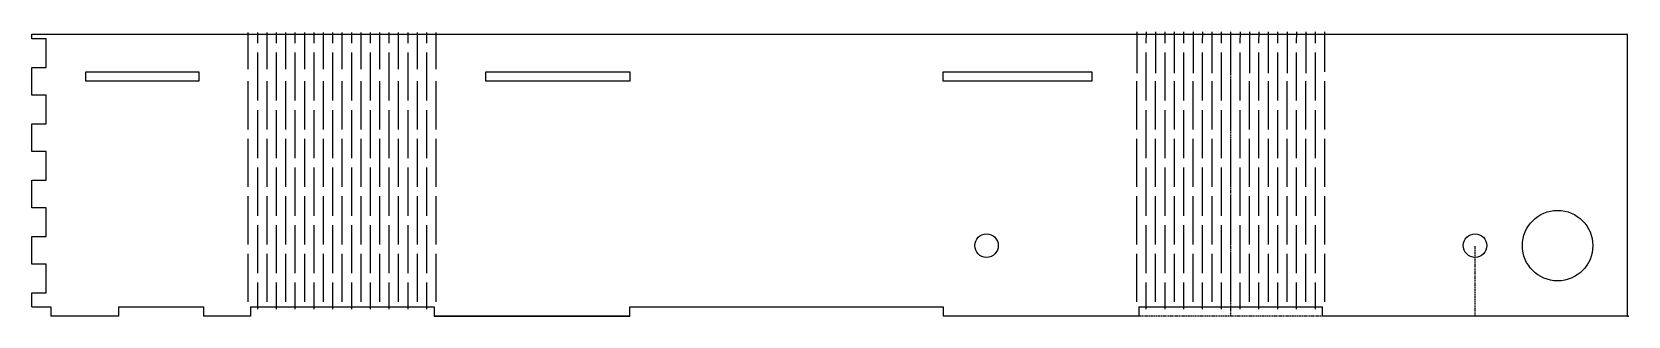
# Model space of a CAD drawing. Header units: millimetres. Extents: x -679 to 0, y 0 to 121.
import ezdxf

# ---------------------------------------------------------------- set-up
doc = ezdxf.new("R2010")
doc.units = ezdxf.units.MM
doc.linetypes.add('DASHED', pattern=[0.75, 0.5, -0.25])
doc.layers.get('0').update_dxf_attribs({"linetype": 'CONTINUOUS'})
doc.layers.add('1', color=7, linetype='DASHED')

msp = doc.modelspace()

# ---------------------------------------------------------------- linework, layer by layer
for p, q in [((-679.33, 120), (-508.16, 120)), ((-679.33, 118.1), (-679.33, 120)), ((-673.23, 118.1), (-679.33, 118.1)), ((-673.23, 105.9), (-673.23, 118.1)), ((-587.24, 105.2), (-587.24, 120.7)), ((-583.24, 116.25), (-583.24, 120.75)), ((-579.24, 105.2), (-579.24, 120.7)), ((-575.24, 116.25), (-575.24, 120.75)), ((-571.24, 105.2), (-571.24, 120.7)), ((-567.24, 116.25), (-567.24, 120.75)), ((-563.24, 105.2), (-563.24, 120.7)), ((-559.24, 116.25), (-559.24, 120.75)), ((-555.24, 105.2), (-555.24, 120.7)), ((-551.24, 116.25), (-551.24, 120.75)), ((-547.24, 105.2), (-547.24, 120.7)), ((-543.24, 116.25), (-543.24, 120.75)), ((-539.24, 105.2), (-539.24, 120.7)), ((-535.24, 116.25), (-535.24, 120.75)), ((-531.24, 105.2), (-531.24, 120.7)), ((-527.24, 116.25), (-527.24, 120.75)), ((-523.24, 105.2), (-523.24, 120.7)), ((-519.24, 116.25), (-519.24, 120.75)), ((-515.24, 105.2), (-515.24, 120.7)), ((-511.24, 116.25), (-511.24, 120.75)), ((-508.16, 120), (-208.16, 120)), ((-507.24, 105.2), (-507.24, 120.7)), ((-209, 103.5), (-209, 121)), ((-208.16, 120), (-130, 120)), ((-205.08, 116.25), (-205, 121)), ((-201, 103.5), (-201, 121)), ((-197.08, 116.25), (-197, 121)), ((-193, 103.5), (-193, 121)), ((-189.08, 116.25), (-189, 121)), ((-185, 103.5), (-185, 121)), ((-181.08, 116.25), (-181, 121)), ((-177, 103.5), (-177, 121)), ((-173.08, 116.25), (-173, 121)), ((-169, 103.5), (-169, 121)), ((-165.08, 116.25), (-165, 121)), ((-161, 103.5), (-161, 121)), ((-157.08, 116.25), (-157, 121)), ((-153, 103.5), (-153, 121)), ((-149.08, 116.25), (-149, 121)), ((-145, 103.5), (-145, 121)), ((-141.08, 116.25), (-141, 121)), ((-137, 103.5), (-137, 121)), ((-133.08, 116.25), (-133.08, 121)), ((-130, 120), (-0.25, 120)), ((-129.08, 104), (-129.08, 121)), ((-0.25, 0), (-0.25, 120)), ((-583.24, 91.75), (-583.24, 112.25)), ((-575.24, 91.75), (-575.24, 112.25)), ((-567.24, 91.75), (-567.24, 112.25)), ((-559.24, 91.75), (-559.24, 112.25)), ((-551.24, 91.75), (-551.24, 112.25)), ((-543.24, 91.75), (-543.24, 112.25)), ((-535.24, 91.75), (-535.24, 112.25)), ((-527.24, 91.75), (-527.24, 112.25)), ((-519.24, 91.75), (-519.24, 112.25)), ((-511.24, 91.75), (-511.24, 112.25)), ((-205.08, 91.75), (-205.08, 112.25)), ((-197.08, 91.75), (-197.08, 112.25)), ((-189.08, 91.75), (-189.08, 112.25)), ((-181.08, 91.75), (-181.08, 112.25)), ((-173.08, 91.75), (-173.08, 112.25)), ((-165.08, 91.75), (-165.08, 112.25)), ((-157.08, 91.75), (-157.08, 112.25)), ((-149.08, 91.75), (-149.08, 112.25)), ((-141.08, 91.75), (-141.08, 112.25)), ((-133.08, 91.75), (-133.08, 112.25)), ((-679.33, 105.9), (-673.23, 105.9)), ((-679.33, 94.1), (-679.33, 105.9)), ((-587.24, 79.5), (-587.24, 100)), ((-579.24, 79.5), (-579.24, 100)), ((-571.24, 79.5), (-571.24, 100)), ((-563.24, 79.5), (-563.24, 100)), ((-555.24, 79.5), (-555.24, 100)), ((-547.24, 79.5), (-547.24, 100)), ((-539.24, 79.5), (-539.24, 100)), ((-531.24, 79.5), (-531.24, 100)), ((-523.24, 79.5), (-523.24, 100)), ((-515.24, 79.5), (-515.24, 100)), ((-507.24, 79.5), (-507.24, 100)), ((-209.08, 79.5), (-209.08, 100)), ((-201.08, 79.5), (-201.08, 100)), ((-193.08, 79.5), (-193.08, 100)), ((-185.08, 79.5), (-185.08, 100)), ((-177.08, 79.5), (-177.08, 100)), ((-169.08, 79.5), (-169.08, 100)), ((-161.08, 79.5), (-161.08, 100)), ((-153.08, 79.5), (-153.08, 100)), ((-145.08, 79.5), (-145.08, 100)), ((-137.08, 79.5), (-137.08, 100)), ((-129.08, 79.5), (-129.08, 100)), ((-673.23, 94.1), (-679.33, 94.1)), ((-673.23, 81.9), (-673.23, 94.1)), ((-679.33, 70.1), (-679.33, 81.9)), ((-679.33, 81.9), (-673.23, 81.9)), ((-583.24, 67.25), (-583.24, 87.75)), ((-575.24, 67.25), (-575.24, 87.75)), ((-567.24, 67.25), (-567.24, 87.75)), ((-559.24, 67.25), (-559.24, 87.75)), ((-551.24, 67.25), (-551.24, 87.75)), ((-543.24, 67.25), (-543.24, 87.75)), ((-535.24, 67.25), (-535.24, 87.75)), ((-527.24, 67.25), (-527.24, 87.75)), ((-519.24, 67.25), (-519.24, 87.75)), ((-511.24, 67.25), (-511.24, 87.75)), ((-205.08, 67.25), (-205.08, 87.75)), ((-197.08, 67.25), (-197.08, 87.75)), ((-189.08, 67.25), (-189.08, 87.75)), ((-181.08, 67.25), (-181.08, 87.75)), ((-173.08, 67.25), (-173.08, 87.75)), ((-165.08, 67.25), (-165.08, 87.75)), ((-157.08, 67.25), (-157.08, 87.75)), ((-149.08, 67.25), (-149.08, 87.75)), ((-141.08, 67.25), (-141.08, 87.75)), ((-133.08, 67.25), (-133.08, 87.75)), ((-587.24, 55), (-587.24, 75.5)), ((-579.24, 55), (-579.24, 75.5)), ((-571.24, 55), (-571.24, 75.5)), ((-563.24, 55), (-563.24, 75.5)), ((-555.24, 55), (-555.24, 75.5)), ((-547.24, 55), (-547.24, 75.5)), ((-539.24, 55), (-539.24, 75.5)), ((-531.24, 55), (-531.24, 75.5)), ((-523.24, 55), (-523.24, 75.5)), ((-515.24, 55), (-515.24, 75.5)), ((-507.24, 55), (-507.24, 75.5)), ((-209.08, 55), (-209.08, 75.5)), ((-201.08, 55), (-201.08, 75.5)), ((-193.08, 55), (-193.08, 75.5)), ((-185.08, 55), (-185.08, 75.5)), ((-177.08, 55), (-177.08, 75.5)), ((-169.08, 55), (-169.08, 75.5)), ((-161.08, 55), (-161.08, 75.5)), ((-153.08, 55), (-153.08, 75.5)), ((-145.08, 55), (-145.08, 75.5)), ((-137.08, 55), (-137.08, 75.5)), ((-129.08, 55), (-129.08, 75.5)), ((-673.23, 70.1), (-679.33, 70.1)), ((-673.23, 57.9), (-673.23, 70.1)), ((-583.24, 42.75), (-583.24, 63.25)), ((-575.24, 42.75), (-575.24, 63.25)), ((-567.24, 42.75), (-567.24, 63.25)), ((-559.24, 42.75), (-559.24, 63.25)), ((-551.24, 42.75), (-551.24, 63.25)), ((-543.24, 42.75), (-543.24, 63.25)), ((-535.24, 42.75), (-535.24, 63.25)), ((-527.24, 42.75), (-527.24, 63.25)), ((-519.24, 42.75), (-519.24, 63.25)), ((-511.24, 42.75), (-511.24, 63.25)), ((-205.08, 42.75), (-205.08, 63.25)), ((-197.08, 42.75), (-197.08, 63.25)), ((-189.08, 42.75), (-189.08, 63.25)), ((-181.08, 42.75), (-181.08, 63.25)), ((-173.08, 42.75), (-173.08, 63.25)), ((-165.08, 42.75), (-165.08, 63.25)), ((-157.08, 42.75), (-157.08, 63.25)), ((-149.08, 42.75), (-149.08, 63.25)), ((-141.08, 42.75), (-141.08, 63.25)), ((-133.08, 42.75), (-133.08, 63.25)), ((-679.33, 57.9), (-673.23, 57.9)), ((-679.33, 46.1), (-679.33, 57.9)), ((-587.24, 30.5), (-587.24, 51)), ((-579.24, 30.5), (-579.24, 51)), ((-571.24, 30.5), (-571.24, 51)), ((-563.24, 30.5), (-563.24, 51)), ((-555.24, 30.5), (-555.24, 51)), ((-547.24, 30.5), (-547.24, 51)), ((-539.24, 30.5), (-539.24, 51)), ((-531.24, 30.5), (-531.24, 51)), ((-523.24, 30.5), (-523.24, 51)), ((-515.24, 30.5), (-515.24, 51)), ((-507.24, 30.5), (-507.24, 51)), ((-209.08, 30.5), (-209.08, 51)), ((-201.08, 30.5), (-201.08, 51)), ((-193.08, 30.5), (-193.08, 51)), ((-185.08, 30.5), (-185.08, 51)), ((-177.08, 30.5), (-177.08, 51)), ((-169.08, 30.5), (-169.08, 51)), ((-161.08, 30.5), (-161.08, 51)), ((-153.08, 30.5), (-153.08, 51)), ((-145.08, 30.5), (-145.08, 51)), ((-137.08, 30.5), (-137.08, 51)), ((-129.08, 30.5), (-129.08, 51)), ((-673.23, 46.1), (-679.33, 46.1)), ((-673.23, 33.9), (-673.23, 46.1)), ((-583.24, 18.25), (-583.24, 38.75)), ((-575.24, 18.25), (-575.24, 38.75)), ((-567.24, 18.25), (-567.24, 38.75)), ((-559.24, 18.25), (-559.24, 38.75)), ((-551.24, 18.25), (-551.24, 38.75)), ((-543.24, 18.25), (-543.24, 38.75)), ((-535.24, 18.25), (-535.24, 38.75)), ((-527.24, 18.25), (-527.24, 38.75)), ((-519.24, 18.25), (-519.24, 38.75)), ((-511.24, 18.25), (-511.24, 38.75)), ((-205.08, 18.25), (-205.08, 38.75)), ((-197.08, 18.25), (-197.08, 38.75)), ((-189.08, 18.25), (-189.08, 38.75)), ((-181.08, 18.25), (-181.08, 38.75)), ((-173.08, 18.25), (-173.08, 38.75)), ((-165.08, 18.25), (-165.08, 38.75)), ((-157.08, 18.25), (-157.08, 38.75)), ((-149.08, 18.25), (-149.08, 38.75)), ((-141.08, 18.25), (-141.08, 38.75)), ((-133.08, 18.25), (-133.08, 38.75)), ((-679.33, 33.9), (-673.23, 33.9)), ((-679.33, 22.1), (-679.33, 33.9)), ((-673.23, 22.1), (-679.33, 22.1)), ((-673.23, 9.9), (-673.23, 22.1)), ((-587.24, 6), (-587.24, 26.5)), ((-579.24, 6), (-579.24, 26.5)), ((-571.24, 6), (-571.24, 26.5)), ((-563.24, 6), (-563.24, 26.5)), ((-555.24, 6), (-555.24, 26.5)), ((-547.24, 6), (-547.24, 26.5)), ((-539.24, 6), (-539.24, 26.5)), ((-531.24, 6), (-531.24, 26.5)), ((-523.24, 6), (-523.24, 26.5)), ((-515.24, 6), (-515.24, 26.5)), ((-507.24, 6), (-507.24, 26.5)), ((-209.08, 6), (-209.08, 26.5)), ((-201.08, 6), (-201.08, 26.5)), ((-193.08, 6), (-193.08, 26.5)), ((-185.08, 6), (-185.08, 26.5)), ((-177.08, 6), (-177.08, 26.5)), ((-169.08, 6), (-169.08, 26.5)), ((-161.08, 6), (-161.08, 26.5)), ((-153.08, 6), (-153.08, 26.5)), ((-145.08, 6), (-145.08, 26.5)), ((-137.08, 6), (-137.08, 26.5)), ((-129.08, 6), (-129.08, 26.5)), ((-583.24, 3), (-583.24, 14.25)), ((-575.24, 3), (-575.24, 14.25)), ((-567.24, 3), (-567.24, 14.25)), ((-559.24, 3), (-559.24, 14.25)), ((-551.24, 3), (-551.24, 14.25)), ((-543.24, 3), (-543.24, 14.25)), ((-535.24, 3), (-535.24, 14.25)), ((-527.24, 3), (-527.24, 14.25)), ((-519.24, 3), (-519.24, 14.25)), ((-511.24, 3), (-511.24, 14.25)), ((-205.08, 3), (-205.08, 14.25)), ((-197.08, 3), (-197.08, 14.25)), ((-189.08, 3), (-189.08, 14.25)), ((-181.08, 3), (-181.08, 14.25)), ((-173.08, 3), (-173.08, 14.25)), ((-165.08, 3), (-165.08, 14.25)), ((-157.08, 3), (-157.08, 14.25)), ((-149.08, 3), (-149.08, 14.25)), ((-141.08, 3), (-141.08, 14.25)), ((-133.08, 3), (-133.08, 14.25)), ((-679.33, 9.9), (-673.23, 9.9)), ((-679.33, 4), (-679.33, 9.9)), ((-679.33, 4), (-671.33, 4)), ((-671.33, 4), (-671.33, 0)), ((-642.33, 0), (-671.33, 0)), ((-642.33, 0), (-642.33, 4)), ((-642.33, 4), (-606.33, 4)), ((-606.33, 4), (-606.33, 0)), ((-586.33, 0), (-606.33, 0)), ((-586.33, 4), (-508.16, 4)), ((-586.33, 4), (-586.33, 0)), ((-508.16, 4), (-508.16, 0)), ((-508.16, 0), (-424.83, 0)), ((-424.83, 0), (-508.16, 0)), ((-424.83, 4), (-291.5, 4)), ((-424.83, 0), (-424.83, 4)), ((-291.5, 4), (-291.5, 0)), ((-208.16, 0), (-291.5, 0)), ((-208.16, 4), (-208.16, 0)), ((-208.16, 4), (-130, 4)), ((-130, 0), (-130, 4)), ((-0.25, 0), (-130, 0))]:
    msp.add_line(p, q)
for points in [[(-608.33, 100), (-656.33, 100), (-656.33, 104), (-608.33, 104)], [(-424.83, 104), (-424.83, 100), (-486.16, 100), (-486.16, 104)], [(-228.16, 100), (-291.5, 100), (-291.5, 104), (-228.16, 104)]]:
    msp.add_lwpolyline(points, close=True)
for centre, radius in [((-30, 30), 15), ((-273.04, 30), 5), ((-65.13, 30), 5)]:
    msp.add_circle(centre, radius)
msp.add_point((0, 0))
at = {"layer": '1'}
for p, q in [((-169.08, 0), (-169.08, 120)), ((-65.13, 0), (-65.13, 30)), ((-130, 0), (-208.16, 0))]:
    msp.add_line(p, q, dxfattribs=at)

doc.saveas('drawing.dxf')
